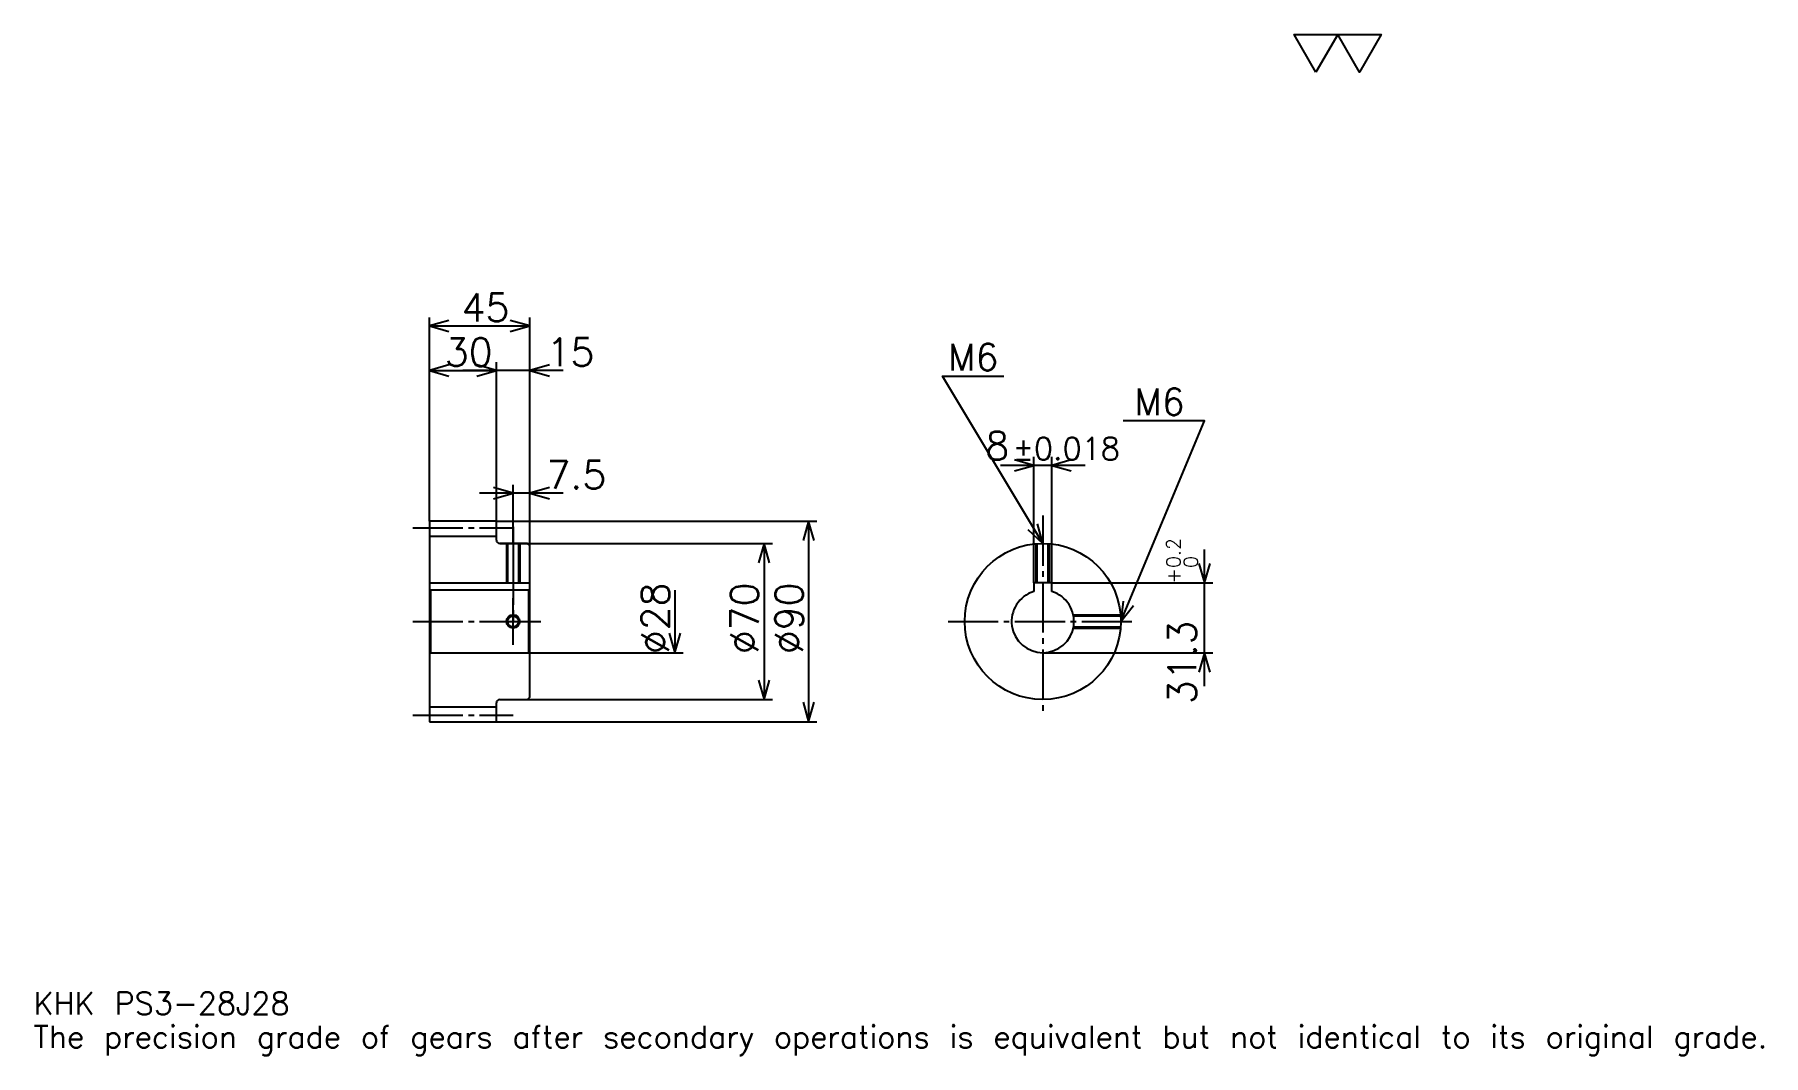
# Model space of a CAD drawing. Extents: x 25 to 801, y 9 to 467.
import ezdxf

# ---------------------------------------------------------------- set-up
doc = ezdxf.new("R2010")
doc.units = 0
doc.linetypes.add('DASHDOT', pattern=[30, 22.5, -2.5, 2.5, -2.5])
doc.layers.get('0').update_dxf_attribs({"linetype": 'CONTINUOUS'})
doc.layers.add('DASHDOT', color=6, linetype='DASHDOT')
doc.styles.add('KANJI', font='TXT', dxfattribs={"bigfont": 'BIGFONT'})

msp = doc.modelspace()

# ---------------------------------------------------------------- linework, layer by layer
at = {"color": 5}
for p, q in [((202.5, 248.75), (202.5, 340)), ((202.5, 336.25), (247.5, 336.25)), ((247.5, 248.75), (247.5, 340)), ((232.5, 248.75), (232.5, 320)), ((202.5, 316.25), (232.5, 316.25)), ((262.5, 316.25), (217.5, 316.25)), ((496.5, 273.75), (458.5, 273.75)), ((473.5, 221.050003), (473.5, 277.5)), ((481.5, 221.050003), (481.5, 277.5)), ((240, 248.75), (240, 265)), ((262.5, 261.25), (225, 261.25)), ((202.5, 248.649994), (202.5, 248.75)), ((232.399994, 248.75), (247.5, 248.75)), ((232.5, 248.649994), (232.5, 248.75)), ((240, 238.75), (240, 248.75)), ((240, 238.75), (240, 248.75)), ((247.5, 248.75), (376.25, 248.75)), ((247.5, 237.75), (247.5, 248.75)), ((372.5, 248.75), (372.5, 158.75)), ((234, 238.75), (247.5, 238.75)), ((247.5, 238.75), (356.25, 238.75)), ((352.5, 238.75), (352.5, 168.75)), ((550, 174.75), (550, 236.050003)), ((312.5, 217.75), (312.5, 189.75)), ((481.5, 221.050003), (553.75, 221.050003)), ((247.5, 189.75), (316.25, 189.75)), ((477.5, 189.75), (553.75, 189.75)), ((234, 168.75), (247.5, 168.75)), ((247.5, 168.75), (356.25, 168.75)), ((232.399994, 158.75), (247.5, 158.75)), ((247.5, 158.75), (376.25, 158.75))]:
    msp.add_line(p, q, dxfattribs=at)
at = {"color": 4}
for p, q in [((202.5, 242), (232.5, 242)), ((202.5, 221.050003), (247.5, 221.050003)), ((203, 217.75), (203, 189.75)), ((247, 217.75), (247.5, 218.25)), ((247, 189.75), (247.5, 189.25)), ((202.5, 165.5), (232.5, 165.5))]:
    msp.add_line(p, q, dxfattribs=at)
at = {"color": 7}
msp.add_lwpolyline([(600, 450), (590.25, 466.899994), (629.25, 466.899994), (619.5, 450), (609.75, 466.899994), (600, 450)], dxfattribs=at)
at = {"color": 5}
for points in [[(211.25, 338.75), (202.5, 336.25), (211.25, 333.75)], [(238.75, 333.75), (247.5, 336.25), (238.75, 338.75)], [(211.25, 318.75), (202.5, 316.25), (211.25, 313.75)], [(223.75, 313.75), (232.5, 316.25), (223.75, 318.75)], [(223.75, 313.75), (232.5, 316.25), (223.75, 318.75)], [(256.25, 318.75), (247.5, 316.25), (256.25, 313.75)], [(477.5, 238.75), (432.5, 313.75), (460, 313.75)], [(512.5, 203.75), (550, 293.75), (513.5, 293.75)], [(464.75, 271.25), (473.5, 273.75), (464.75, 276.25)], [(490.25, 276.25), (481.5, 273.75), (490.25, 271.25)], [(231.25, 258.75), (240, 261.25), (231.25, 263.75)], [(256.25, 263.75), (247.5, 261.25), (256.25, 258.75)], [(375, 240), (372.5, 248.75), (370, 240)], [(470.854431, 244.966827), (477.5, 238.75), (475.141907, 247.539307)], [(355, 230), (352.5, 238.75), (350, 230)], [(547.5, 229.800003), (550, 221.050003), (552.5, 229.800003)], [(513.557678, 212.788467), (512.5, 203.75), (518.173096, 210.865387)], [(310, 198.5), (312.5, 189.75), (315, 198.5)], [(552.5, 181), (550, 189.75), (547.5, 181)], [(350, 177.5), (352.5, 168.75), (355, 177.5)], [(370, 167.5), (372.5, 158.75), (375, 167.5)]]:
    msp.add_lwpolyline(points, dxfattribs=at)
at = {"color": 4}
for points in [[(232.5, 240.25), (232.5, 248.649994), (232.399994, 248.75), (202.600006, 248.75), (202.5, 248.649994), (202.5, 189.25)], [(234, 168.75), (246.5, 168.75), (247.5, 169.75), (247.5, 237.75), (246.5, 238.75), (234, 238.75)], [(237, 238.75), (237, 221.050003)], [(237.540009, 238.75), (237.540009, 221.050003)], [(242.459991, 238.75), (242.459991, 221.050003)], [(243, 238.75), (243, 221.050003)], [(474.5, 221.050003), (474.5, 238.621185)], [(475.040009, 221.050003), (475.040009, 238.663437)], [(479.959991, 221.050003), (479.959991, 238.663437)], [(480.5, 221.050003), (480.5, 238.621185)], [(202.5, 189.25), (203, 189.75), (247, 189.75), (247, 217.75), (203, 217.75), (202.5, 218.25)], [(481.5, 217.166412), (481.5, 221.050003), (473.5, 221.050003), (473.5, 217.166412)], [(491.174805, 206.75), (512.371216, 206.75)], [(491.282166, 206.210007), (512.413452, 206.210007)], [(491.174805, 200.75), (512.371216, 200.75)], [(491.282166, 201.289993), (512.413452, 201.289993)], [(202.5, 189.25), (202.5, 158.850006), (202.600006, 158.75), (232.399994, 158.75), (232.5, 158.850006), (232.5, 167.25)]]:
    msp.add_lwpolyline(points, dxfattribs=at)
for centre, radius in [((477.5, 203.75), 35), ((240, 203.75), 2.46)]:
    msp.add_circle(centre, radius, dxfattribs=at)
at = {"color": 7}
msp.add_circle((240, 203.75), 3, dxfattribs=at)
at = {"color": 4}
for centre, radius, start, end in [((234, 240.25), 1.5, 180, 270), ((477.5, 203.75), 14, 106.601549926, 73.398450074), ((234, 167.25), 1.5, 90, 180)]:
    msp.add_arc(centre, radius, start, end, dxfattribs=at)
at = {"layer": 'DASHDOT', "color": 7}
for p, q in [((477.5, 251.25), (477.5, 161.25)), ((195, 245.75), (240, 245.75)), ((240, 238.75), (240, 203.75)), ((195, 203.75), (255, 203.75)), ((435, 203.75), (520, 203.75)), ((195, 161.75), (240, 161.75))]:
    msp.add_line(p, q, dxfattribs=at)
for points in [[(240, 246.25), (240, 213.550003)], [(240, 193.25), (240, 214.25)], [(229.5, 203.75), (250.5, 203.75)]]:
    msp.add_lwpolyline(points, dxfattribs=at)

# ---------------------------------------------------------------- texts
at = {"color": 7, "style": 'KANJI'}
for s, height, p in [('45', 12.5, (216.875, 338.25)), ('30', 12.5, (209.375, 318.25)), ('15', 12.5, (255, 318.25)), ('M6', 12, (435, 316.25)), ('M6', 12, (518.5, 296.25)), ('8', 12.5, (451.69751, 276.25)), ('%%p0.018', 10, (464.070984, 276.25)), ('7.5', 12.5, (255, 263.25)), ('KHK PS3-28J28', 10, (25, 27.5)), ('The precision grade of gears after secondary operations is equivalent but not identical to its original grade.', 10, (25, 12.5))]:
    msp.add_text(s, height=height, dxfattribs=at).set_placement(p)
for s, height, p in [('0.2', 6.25, (539.25, 227.732971)), ('+', 6.25, (539.25, 220.732971)), ('0', 6.25, (547, 227.732971)), ('%%c28', 12.5, (310, 189.0625)), ('%%c70', 12.5, (350, 189.0625)), ('%%c90', 12.5, (370, 189.0625)), ('31.3', 12.5, (546.25, 166.628021))]:
    msp.add_text(s, height=height, rotation=90, dxfattribs=at).set_placement(p)

doc.saveas('drawing.dxf')
